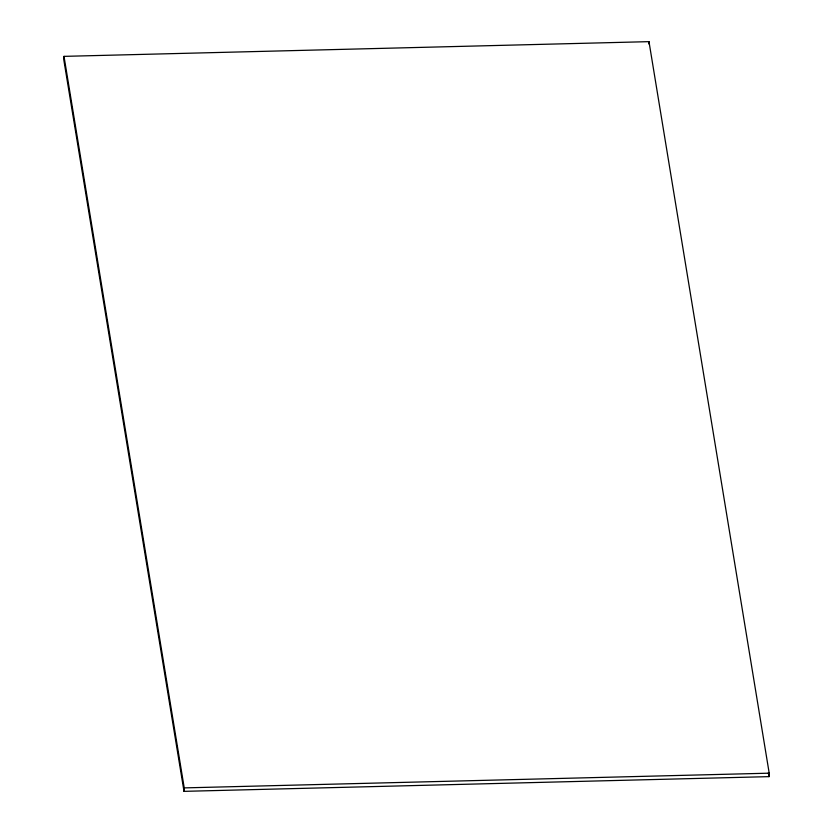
<?xml version="1.0" encoding="UTF-8"?>
<svg xmlns="http://www.w3.org/2000/svg" width="833" height="833" viewBox="0 0 833 833"><rect width="100%" height="100%" fill="white"/><g stroke="black" fill="none" stroke-linecap="round" stroke-linejoin="round"><path stroke-width="1.25" d="M64.006 56.363L63.797 59.82L184.01 791.35L768.994 776.637L769.203 773.18L648.99 41.65L64.006 56.363L184.228 787.893L184.01 791.35M648.845 43.951L648.99 41.65M184.228 787.893L769.203 773.18M768.359 772.785L768.994 776.637"/></g></svg>
